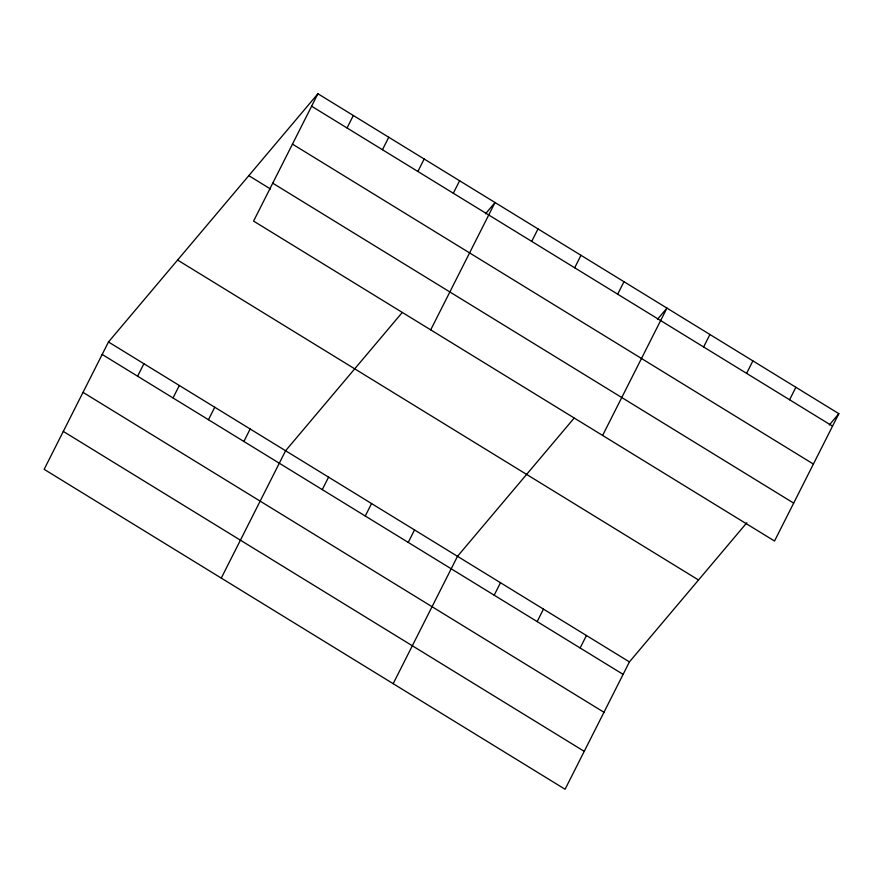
<?xml version="1.0" encoding="UTF-8"?>
<svg xmlns="http://www.w3.org/2000/svg" width="883" height="883" viewBox="0 0 883 883"><rect width="100%" height="100%" fill="white"/><g stroke="black" fill="none" stroke-linecap="round" stroke-linejoin="round"><path stroke-width="1.32" d="M317.913 93.741L253.587 221.092L774.523 541.025L838.85 413.674L317.913 93.741L108.477 341.975L44.15 469.326L565.087 789.259L629.413 661.908L746.852 522.725M137.605 376.202L143.896 363.73M173.024 397.957L179.326 385.485M347.041 127.969L353.332 115.496M208.454 419.712L214.746 407.24M382.46 149.724L388.763 137.251M243.874 441.467L250.176 428.995M417.88 171.479L424.182 159.006M221.269 578.1L285.595 450.749L402.184 312.571M453.31 193.234L459.601 180.772M322.273 489.612L328.575 477.151M430.705 329.867L495.032 202.527L485.529 213.785M365.253 516.014L371.555 503.542M531.709 241.379L538.012 228.918M408.233 542.405L414.524 529.932M574.69 267.781L580.981 255.308M393.178 683.674L457.504 556.334L574.093 418.145M617.67 294.171L623.961 281.71M494.182 595.197L500.484 582.725M602.614 435.44L666.941 308.101L657.438 319.359M537.162 621.588L543.464 609.127M703.619 346.964L709.921 334.491M580.142 647.979L586.433 635.517M746.599 373.354L752.89 360.893M789.579 399.756L795.87 387.284M829.347 424.944L838.85 413.674M311.611 106.214L832.548 426.147M292.461 144.117L813.398 464.061M272.737 183.178L793.674 503.111M248.796 175.662L270.507 188.995M177.593 260.055L698.53 579.999M108.477 341.975L629.413 661.908M102.174 354.447L623.122 674.38M83.024 392.35L603.972 712.283M63.3 431.412L584.237 751.345"/></g></svg>
